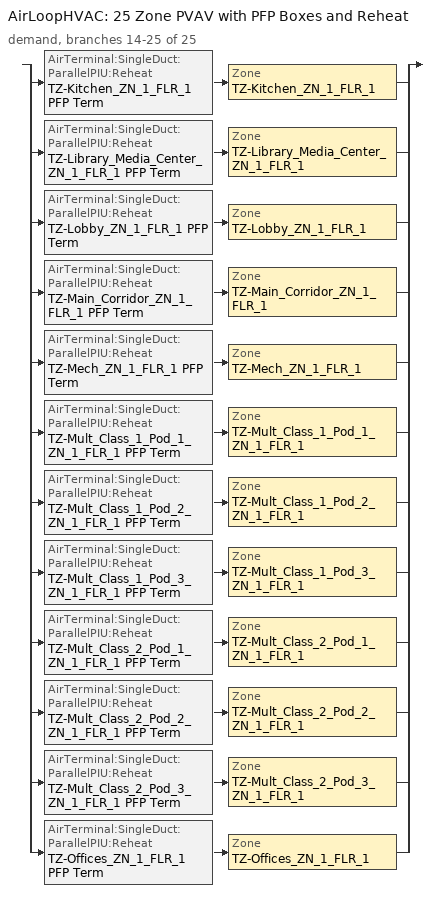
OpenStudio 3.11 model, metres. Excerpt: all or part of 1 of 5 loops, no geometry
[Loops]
AirLoopHVAC '25 Zone PVAV with PFP Boxes and Reheat'
 demand, branches 14-25 of 25: split
  | AirTerminal:SingleDuct:ParallelPIU:Reheat 'TZ-Kitchen_ZN_1_FLR_1 PFP Term' > Zone 'TZ-Kitchen_ZN_1_FLR_1'
  | AirTerminal:SingleDuct:ParallelPIU:Reheat 'TZ-Library_Media_Center_ZN_1_FLR_1 PFP Term' > Zone 'TZ-Library_Media_Center_ZN_1_FLR_1'
  | AirTerminal:SingleDuct:ParallelPIU:Reheat 'TZ-Lobby_ZN_1_FLR_1 PFP Term' > Zone 'TZ-Lobby_ZN_1_FLR_1'
  | AirTerminal:SingleDuct:ParallelPIU:Reheat 'TZ-Main_Corridor_ZN_1_FLR_1 PFP Term' > Zone 'TZ-Main_Corridor_ZN_1_FLR_1'
  | AirTerminal:SingleDuct:ParallelPIU:Reheat 'TZ-Mech_ZN_1_FLR_1 PFP Term' > Zone 'TZ-Mech_ZN_1_FLR_1'
  | AirTerminal:SingleDuct:ParallelPIU:Reheat 'TZ-Mult_Class_1_Pod_1_ZN_1_FLR_1 PFP Term' > Zone 'TZ-Mult_Class_1_Pod_1_ZN_1_FLR_1'
  | AirTerminal:SingleDuct:ParallelPIU:Reheat 'TZ-Mult_Class_1_Pod_2_ZN_1_FLR_1 PFP Term' > Zone 'TZ-Mult_Class_1_Pod_2_ZN_1_FLR_1'
  | AirTerminal:SingleDuct:ParallelPIU:Reheat 'TZ-Mult_Class_1_Pod_3_ZN_1_FLR_1 PFP Term' > Zone 'TZ-Mult_Class_1_Pod_3_ZN_1_FLR_1'
  | AirTerminal:SingleDuct:ParallelPIU:Reheat 'TZ-Mult_Class_2_Pod_1_ZN_1_FLR_1 PFP Term' > Zone 'TZ-Mult_Class_2_Pod_1_ZN_1_FLR_1'
  | AirTerminal:SingleDuct:ParallelPIU:Reheat 'TZ-Mult_Class_2_Pod_2_ZN_1_FLR_1 PFP Term' > Zone 'TZ-Mult_Class_2_Pod_2_ZN_1_FLR_1'
  | AirTerminal:SingleDuct:ParallelPIU:Reheat 'TZ-Mult_Class_2_Pod_3_ZN_1_FLR_1 PFP Term' > Zone 'TZ-Mult_Class_2_Pod_3_ZN_1_FLR_1'
  | AirTerminal:SingleDuct:ParallelPIU:Reheat 'TZ-Offices_ZN_1_FLR_1 PFP Term' > Zone 'TZ-Offices_ZN_1_FLR_1'
[Sizing:Zone] Zone Cooling Design Supply Air Temperature Input Method=SupplyAirTemperature; Zone Cooling Design Supply Air Temperature {C}=12.7778; Zone Cooling Design Supply Air Temperature Difference {deltaC}=11.11; Zone Heating Design Supply Air Temperature Input Method=SupplyAirTemperature; Zone Heating Design Supply Air Temperature {C}=40; Zone Heating Design Supply Air Temperature Difference {deltaC}=11.11; Zone Cooling Design Supply Air Humidity Ratio {kg-H2O/kg-air}=0.0085; Zone Heating Design Supply Air Humidity Ratio {kg-H2O/kg-air}=0.008; Cooling Design Air Flow Method=DesignDay; Heating Design Air Flow Method=DesignDay; Heating Maximum Air Flow Fraction=1; Account for Dedicated Outdoor Air System=No; Dedicated Outdoor Air System Control Strategy=NeutralSupplyAir; Dedicated Outdoor Air Low Setpoint Temperature for Design {C}=autosize; Dedicated Outdoor Air High Setpoint Temperature for Design {C}=autosize; Zone Load Sizing Method=Sensible Load Only No Latent Load; Zone Latent Cooling Design Supply Air Humidity Ratio Input Method=HumidityRatioDifference; Zone Cooling Design Supply Air Humidity Ratio Difference {kgWater/kgDryAir}=0.005; Zone Latent Heating Design Supply Air Humidity Ratio Input Method=HumidityRatioDifference; Zone Humidification Design Supply Air Humidity Ratio Difference {kgWater/kgDryAir}=0.005; Sizing Option=Coincident; Heating Coil Sizing Method=None; Maximum Heating Capacity To Cooling Load Sizing Ratio {W/W}=1
TZ-Mult_Class_1_Pod_2_ZN_1_FLR_1; TZ-Lobby_ZN_1_FLR_1; TZ-Mult_Class_1_Pod_3_ZN_1_FLR_1; TZ-Main_Corridor_ZN_1_FLR_1; TZ-Mult_Class_2_Pod_3_ZN_1_FLR_1; TZ-Offices_ZN_1_FLR_1; TZ-Library_Media_Center_ZN_1_FLR_1; TZ-Kitchen_ZN_1_FLR_1; TZ-Mech_ZN_1_FLR_1; TZ-Mult_Class_2_Pod_1_ZN_1_FLR_1; TZ-Mult_Class_2_Pod_2_ZN_1_FLR_1; TZ-Mult_Class_1_Pod_1_ZN_1_FLR_1
[Zone equipment]
TZ-Mult_Class_1_Pod_2_ZN_1_FLR_1: TZ-Mult_Class_1_Pod_2_ZN_1_FLR_1 PFP Term
TZ-Lobby_ZN_1_FLR_1: TZ-Lobby_ZN_1_FLR_1 PFP Term
TZ-Mult_Class_1_Pod_3_ZN_1_FLR_1: TZ-Mult_Class_1_Pod_3_ZN_1_FLR_1 PFP Term
TZ-Main_Corridor_ZN_1_FLR_1: TZ-Main_Corridor_ZN_1_FLR_1 PFP Term
TZ-Mult_Class_2_Pod_3_ZN_1_FLR_1: TZ-Mult_Class_2_Pod_3_ZN_1_FLR_1 PFP Term
TZ-Offices_ZN_1_FLR_1: TZ-Offices_ZN_1_FLR_1 PFP Term
TZ-Library_Media_Center_ZN_1_FLR_1: TZ-Library_Media_Center_ZN_1_FLR_1 PFP Term
TZ-Kitchen_ZN_1_FLR_1: TZ-Kitchen_ZN_1_FLR_1 Exhaust Fan, TZ-Kitchen_ZN_1_FLR_1 PFP Term
TZ-Mech_ZN_1_FLR_1: TZ-Mech_ZN_1_FLR_1 PFP Term
TZ-Mult_Class_2_Pod_1_ZN_1_FLR_1: TZ-Mult_Class_2_Pod_1_ZN_1_FLR_1 PFP Term
TZ-Mult_Class_2_Pod_2_ZN_1_FLR_1: TZ-Mult_Class_2_Pod_2_ZN_1_FLR_1 PFP Term
TZ-Mult_Class_1_Pod_1_ZN_1_FLR_1: TZ-Mult_Class_1_Pod_1_ZN_1_FLR_1 PFP Term
[Fan:ZoneExhaust]
TZ-Kitchen_ZN_1_FLR_1 Exhaust Fan: Availability Schedule=Always On Discrete; Fan Total Efficiency=0.455889; Pressure Rise {Pa}=124.544; Maximum Flow Rate {m3/s}=0.597408; Flow Fraction Schedule=Always On Discrete; System Availability Manager Coupling Mode=Decoupled; Balanced Exhaust Fraction Schedule=TZ-Kitchen_ZN_1_FLR_1 Balanced Exhaust Fraction Schedule
[Refrigeration:WalkIn] Availability Schedule=Always On Discrete; Rated Total Heating Power {W}=0; Rated Circulation Fan Power {W}=0; Rated Total Lighting Power {W}=60.2; Lighting Schedule=Always On Discrete; Insulated Floor Surface Area {m2}=11.1
Name | Rated Coil Cooling Capacity {W} | Operating Temperature {C} | Rated Cooling Source Temperature {C} | Rated Cooling Coil Fan Power {W} | Defrost Type | Defrost Control Type | Defrost Schedule | Defrost Drip-Down Schedule | Defrost Power {W} | Restocking Schedule | Insulated Floor U-Value {W/m2-K} | WalkIn Zone Boundary 1 | Temperature Termination Defrost Fraction to Ice
Walk-in Cooler | 2339.8 | 1.67 | -3.9 | 93.6 | Offcycle | TimeSchedule | Walk-in Cooler Defrost | Walk-in Cooler Dripdown | 0 | Walk-in Cooler Restocking | 2.27 | Refrigeration Walk In Zone Boundary 1
Walk-in Freezer | 2540.7 | -26.1 | -31.7 | 132.12 | Electric | TemperatureTermination | Walk-in Freezer Defrost | Walk-in Freezer Dripdown | 2007.2 | Walk-in Freezer Restocking | 0.203 | Refrigeration Walk In Zone Boundary 2 | 0.7
[Refrigeration:WalkIn:ZoneBoundary] Zone=TZ-Kitchen_ZN_1_FLR_1; Total Insulated Surface Area Facing Zone {m2}=49.3; Area of Glass Reach In Doors Facing Zone {m2}=0; Height of Glass Reach In Doors Facing Zone {m}=2.1; Area of Stocking Doors Facing Zone {m2}=3.3; Height of Stocking Doors Facing Zone {m}=2.1; Stocking Door Opening Schedule Name Facing Zone=Walk-In Door Opening Schedule; Stocking Door Opening Protection Type Facing Zone=StripCurtain
Name | Insulated Surface U-Value Facing Zone {W/m2-K} | Glass Reach In Door U Value Facing Zone {W/m2-K} | Stocking Door U Value Facing Zone {W/m2-K}
Refrigeration Walk In Zone Boundary 1 | 0.203 | 2.27 | 0.203
Refrigeration Walk In Zone Boundary 2 | 0.177 |  | 0.177
[Coil:Heating:Electric] Availability Schedule=Always On Discrete; Efficiency=1
TZ-Kitchen_ZN_1_FLR_1 Electric Reheat Coil; TZ-Library_Media_Center_ZN_1_FLR_1 Electric Reheat Coil; TZ-Lobby_ZN_1_FLR_1 Electric Reheat Coil; TZ-Main_Corridor_ZN_1_FLR_1 Electric Reheat Coil; TZ-Mech_ZN_1_FLR_1 Electric Reheat Coil; TZ-Mult_Class_1_Pod_1_ZN_1_FLR_1 Electric Reheat Coil; TZ-Mult_Class_1_Pod_2_ZN_1_FLR_1 Electric Reheat Coil; TZ-Mult_Class_1_Pod_3_ZN_1_FLR_1 Electric Reheat Coil; TZ-Mult_Class_2_Pod_1_ZN_1_FLR_1 Electric Reheat Coil; TZ-Mult_Class_2_Pod_2_ZN_1_FLR_1 Electric Reheat Coil; TZ-Mult_Class_2_Pod_3_ZN_1_FLR_1 Electric Reheat Coil; TZ-Offices_ZN_1_FLR_1 Electric Reheat Coil
[Fan:ConstantVolume] Availability Schedule=Always On Discrete; Pressure Rise {Pa}=300; Maximum Flow Rate {m3/s}=AutoSize; Motor In Airstream Fraction=1
TZ-Kitchen_ZN_1_FLR_1 PFP Term Fan; TZ-Library_Media_Center_ZN_1_FLR_1 PFP Term Fan; TZ-Lobby_ZN_1_FLR_1 PFP Term Fan; TZ-Main_Corridor_ZN_1_FLR_1 PFP Term Fan; TZ-Mech_ZN_1_FLR_1 PFP Term Fan; TZ-Mult_Class_1_Pod_1_ZN_1_FLR_1 PFP Term Fan; TZ-Mult_Class_1_Pod_2_ZN_1_FLR_1 PFP Term Fan; TZ-Mult_Class_1_Pod_3_ZN_1_FLR_1 PFP Term Fan; TZ-Mult_Class_2_Pod_1_ZN_1_FLR_1 PFP Term Fan; TZ-Mult_Class_2_Pod_2_ZN_1_FLR_1 PFP Term Fan; TZ-Mult_Class_2_Pod_3_ZN_1_FLR_1 PFP Term Fan; TZ-Offices_ZN_1_FLR_1 PFP Term Fan
[AirTerminal:SingleDuct:ParallelPIU:Reheat] Availability Schedule=Always On Discrete; Maximum Primary Air Flow Rate {m3/s}=Autosize; Maximum Secondary Air Flow Rate {m3/s}=Autosize; Minimum Primary Air Flow Fraction=Autosize; Fan On Flow Fraction=Autosize; Maximum Hot Water or Steam Flow Rate {m3/s}=Autosize; Minimum Hot Water or Steam Flow Rate {m3/s}=0; Convergence Tolerance=0.001; Fan Control Type=ConstantSpeed; Minimum Fan Turn Down Ratio=0.3; Heating Control Type=Staged; Design Heating Discharge Air Temperature {C}=32.1; High Limit Heating Discharge Air Temperature {C}=37.7
Name | Fan | Reheat Coil
TZ-Kitchen_ZN_1_FLR_1 PFP Term | TZ-Kitchen_ZN_1_FLR_1 PFP Term Fan | TZ-Kitchen_ZN_1_FLR_1 Electric Reheat Coil
TZ-Library_Media_Center_ZN_1_FLR_1 PFP Term | TZ-Library_Media_Center_ZN_1_FLR_1 PFP Term Fan | TZ-Library_Media_Center_ZN_1_FLR_1 Electric Reheat Coil
TZ-Lobby_ZN_1_FLR_1 PFP Term | TZ-Lobby_ZN_1_FLR_1 PFP Term Fan | TZ-Lobby_ZN_1_FLR_1 Electric Reheat Coil
TZ-Main_Corridor_ZN_1_FLR_1 PFP Term | TZ-Main_Corridor_ZN_1_FLR_1 PFP Term Fan | TZ-Main_Corridor_ZN_1_FLR_1 Electric Reheat Coil
TZ-Mech_ZN_1_FLR_1 PFP Term | TZ-Mech_ZN_1_FLR_1 PFP Term Fan | TZ-Mech_ZN_1_FLR_1 Electric Reheat Coil
TZ-Mult_Class_1_Pod_1_ZN_1_FLR_1 PFP Term | TZ-Mult_Class_1_Pod_1_ZN_1_FLR_1 PFP Term Fan | TZ-Mult_Class_1_Pod_1_ZN_1_FLR_1 Electric Reheat Coil
TZ-Mult_Class_1_Pod_2_ZN_1_FLR_1 PFP Term | TZ-Mult_Class_1_Pod_2_ZN_1_FLR_1 PFP Term Fan | TZ-Mult_Class_1_Pod_2_ZN_1_FLR_1 Electric Reheat Coil
TZ-Mult_Class_1_Pod_3_ZN_1_FLR_1 PFP Term | TZ-Mult_Class_1_Pod_3_ZN_1_FLR_1 PFP Term Fan | TZ-Mult_Class_1_Pod_3_ZN_1_FLR_1 Electric Reheat Coil
TZ-Mult_Class_2_Pod_1_ZN_1_FLR_1 PFP Term | TZ-Mult_Class_2_Pod_1_ZN_1_FLR_1 PFP Term Fan | TZ-Mult_Class_2_Pod_1_ZN_1_FLR_1 Electric Reheat Coil
TZ-Mult_Class_2_Pod_2_ZN_1_FLR_1 PFP Term | TZ-Mult_Class_2_Pod_2_ZN_1_FLR_1 PFP Term Fan | TZ-Mult_Class_2_Pod_2_ZN_1_FLR_1 Electric Reheat Coil
TZ-Mult_Class_2_Pod_3_ZN_1_FLR_1 PFP Term | TZ-Mult_Class_2_Pod_3_ZN_1_FLR_1 PFP Term Fan | TZ-Mult_Class_2_Pod_3_ZN_1_FLR_1 Electric Reheat Coil
TZ-Offices_ZN_1_FLR_1 PFP Term | TZ-Offices_ZN_1_FLR_1 PFP Term Fan | TZ-Offices_ZN_1_FLR_1 Electric Reheat Coil
[Schedule:Constant]
Always On Discrete: Value=1
[Schedule:Ruleset]
TZ-Kitchen_ZN_1_FLR_1 Balanced Exhaust Fraction Schedule: Default Day Schedule=TZ-Kitchen_ZN_1_FLR_1 Balanced Exhaust Fraction Schedule Default
Walk-in Cooler Defrost: Default Day Schedule=Walk-in Cooler Defrost Default
Walk-in Cooler Dripdown: Default Day Schedule=Walk-in Cooler Dripdown Default
Walk-in Cooler Restocking: Default Day Schedule=Walk-in Cooler Restocking Default
Walk-In Door Opening Schedule: Default Day Schedule=Walk-In Door Opening Schedule Default; Summer Design Day Schedule=Walk-In Door Opening Schedule Summer Design Day; Winter Design Day Schedule=Walk-In Door Opening Schedule Winter Design Day
Walk-in Freezer Defrost: Default Day Schedule=Walk-in Freezer Defrost Default
Walk-in Freezer Dripdown: Default Day Schedule=Walk-in Freezer Dripdown Default
Walk-in Freezer Restocking: Default Day Schedule=Walk-in Freezer Restocking Default
[Schedule:Day]
TZ-Kitchen_ZN_1_FLR_1 Balanced Exhaust Fraction Schedule Default: 24, 0, 0.5
Walk-in Cooler Defrost Default: 0, 45, 1, 12, 0, 0, 12, 45, 1, 24, 0, 0
Walk-in Cooler Dripdown Default: 0, 45, 0, 0, 50, 1, 12, 45, 0, 12, 50, 1, 24, 0, 0
Walk-in Cooler Restocking Default; Walk-in Freezer Restocking Default: 24, 0, 21
Walk-In Door Opening Schedule Default; Walk-In Door Opening Schedule Winter Design Day; Walk-In Door Opening Schedule Summer Design Day; Walk-In Door Opening Schedule Default|WntrDsn|SmrDsn|Sun|Wkdy Day: No, 6, 0, 0, 22, 0, 0.0625, 24, 0, 0
Walk-in Freezer Defrost Default: 1, 0, 0, 1, 45, 1, 13, 0, 0, 13, 45, 1, 24, 0, 0
Walk-in Freezer Dripdown Default: 1, 45, 0, 1, 50, 1, 13, 45, 0, 13, 50, 1, 24, 0, 0
[Schedule:Rule]
Schedule Rule 84: Schedule Ruleset=Walk-In Door Opening Schedule; Rule Order=0; Day Schedule=Walk-In Door Opening Schedule Default|WntrDsn|SmrDsn|Sun|Wkdy Day; Apply Sunday=Yes; Apply Monday=Yes; Apply Tuesday=Yes; Apply Wednesday=Yes; Apply Thursday=Yes; Apply Friday=Yes; Date Specification Type=DateRange; Start Month=1; Start Day=1; End Month=12; End Day=31
